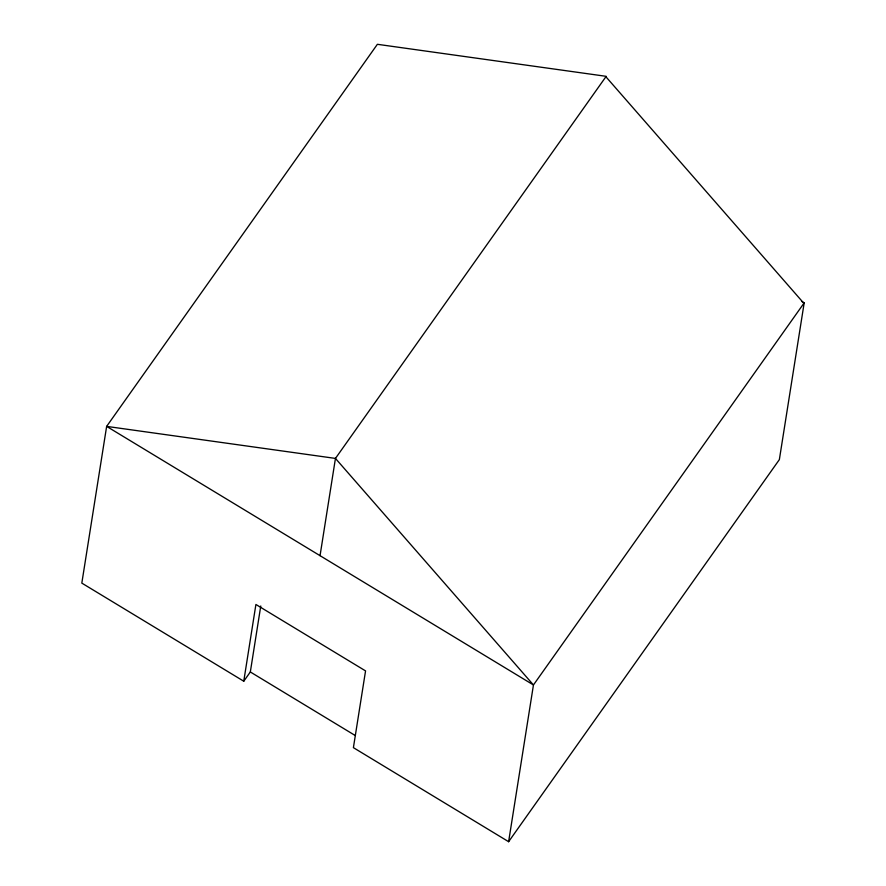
<?xml version="1.0" encoding="UTF-8"?>
<svg xmlns="http://www.w3.org/2000/svg" width="886" height="886" viewBox="0 0 886 886"><rect width="100%" height="100%" fill="white"/><g stroke="black" fill="none" stroke-linecap="round" stroke-linejoin="round"><path stroke-width="1.33" d="M320.045 555.677L335.451 458.416L606.19 76.329L377.381 44.3L106.641 426.387L81.822 583.11L243.761 681.223L255.91 604.473L365.553 670.901L353.403 747.651L508.619 841.7L779.359 459.612L804.178 302.89L801.819 301.461M243.761 681.223L250.328 671.965L260.772 605.98M508.619 841.7L533.45 684.967L804.178 302.89M250.328 671.965L355.253 735.535M605.891 76.75L803.879 303.311M335.451 458.416L106.641 426.387L533.45 684.967L335.451 458.416"/></g></svg>
